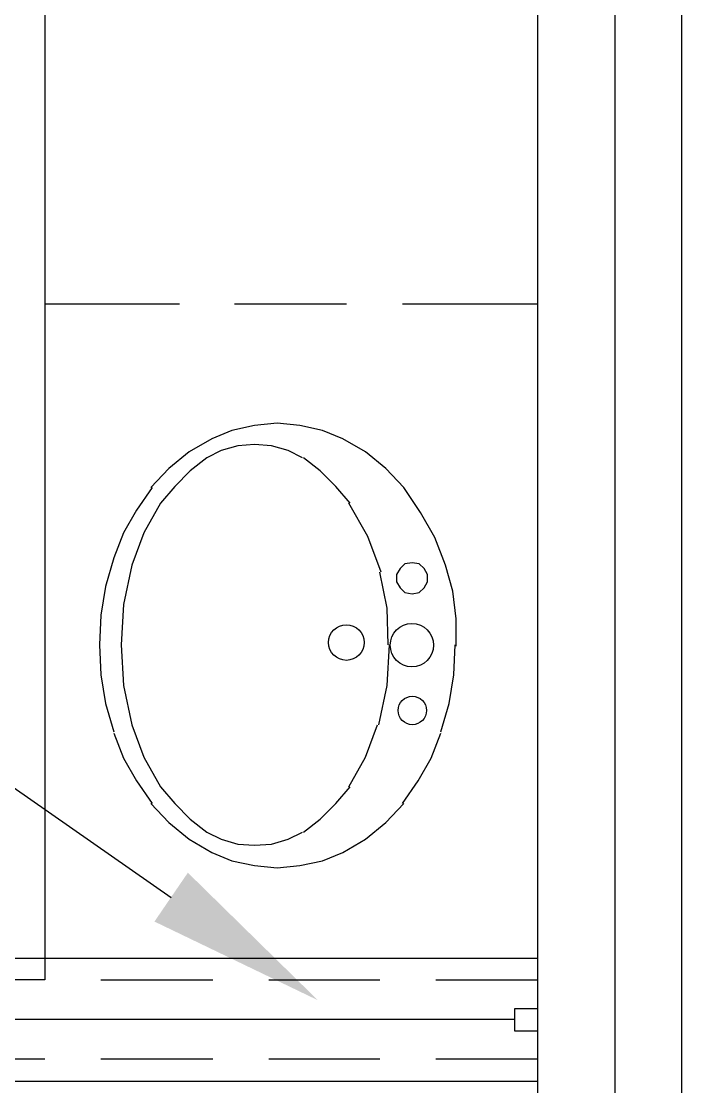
# Model space of a CAD drawing. Header units: inches. Extents: x -167 to 6071, y -6287 to -2731.
# Drawn here: x 1063.87 to 1093.4, y -5935.32 to -5887.66 of the extents above; entities that cross this region are included whole.
import ezdxf

# ---------------------------------------------------------------- set-up
doc = ezdxf.new("R2010")
doc.units = ezdxf.units.IN
doc.header["$LTSCALE"] = 96
doc.header["$MEASUREMENT"] = 0
doc.layers.add('PDF_Geometry', color=7, linetype='Continuous', true_color=0x4a4a4a)
doc.layers.add('PDF_Solid Fills', color=7, linetype='Continuous')

msp = doc.modelspace()

# ---------------------------------------------------------------- linework, layer by layer
at = {"layer": 'PDF_Geometry', "color": 7}
for points in [[(1091.903, -5563.082), (1093.397, -5563.082), (1090.41, -5563.082), (1090.41, -6066.549), (1093.397, -6066.549), (1093.397, -5563.082)], [(1086.943, -5822.069), (1086.943, -5994.069)], [(1070.57, -5926.869), (1061.61, -5920.629)], [(1090.41, -5924.469), (1090.41, -5997.589)]]:
    msp.add_lwpolyline(points, dxfattribs=at)
at = {"layer": 'PDF_Geometry'}
for points in [[(1026.943, -5846.069), (1064.917, -5846.069), (1064.917, -5930.549), (1060.437, -5930.549), (1060.437, -5934.069), (1064.917, -5934.069)], [(1064.917, -5900.309), (1070.943, -5900.309)], [(1073.397, -5900.309), (1078.41, -5900.309)], [(1080.917, -5900.309), (1086.943, -5900.309)], [(1083.317, -5915.615), (1083.317, -5914.389), (1083.157, -5913.162), (1082.837, -5911.989), (1082.357, -5910.762), (1081.717, -5909.642), (1080.97, -5908.522), (1080.17, -5907.669), (1079.263, -5906.922), (1078.25, -5906.335), (1077.343, -5905.962), (1076.33, -5905.749), (1075.317, -5905.642), (1074.303, -5905.749), (1073.29, -5905.962), (1072.383, -5906.335), (1071.37, -5906.922), (1070.463, -5907.669), (1069.663, -5908.522)], [(1076.437, -5907.189), (1075.797, -5906.869), (1075.05, -5906.655), (1074.303, -5906.602), (1073.557, -5906.655), (1072.81, -5906.869), (1072.17, -5907.189), (1071.423, -5907.775), (1070.73, -5908.469), (1070.09, -5909.215), (1069.343, -5910.549), (1068.81, -5911.989), (1068.437, -5913.749), (1068.33, -5915.562), (1068.437, -5917.375), (1068.81, -5919.135), (1069.343, -5920.575), (1070.09, -5921.909), (1070.73, -5922.655), (1071.423, -5923.349), (1072.17, -5923.935), (1072.81, -5924.255), (1073.557, -5924.469), (1074.303, -5924.522), (1075.05, -5924.469), (1075.797, -5924.255), (1076.437, -5923.935)], [(1078.57, -5909.215), (1077.93, -5908.469), (1077.237, -5907.775), (1076.49, -5907.189)], [(1069.717, -5908.522), (1069.023, -5909.535), (1068.437, -5910.549), (1068.01, -5911.669), (1067.637, -5912.949), (1067.423, -5914.229), (1067.37, -5915.562), (1067.423, -5916.895), (1067.637, -5918.175), (1068.01, -5919.455)], [(1079.957, -5912.309), (1079.37, -5910.709), (1078.517, -5909.215)], [(1080.277, -5915.562), (1080.223, -5913.909), (1079.903, -5912.309)], [(1079.85, -5919.135), (1080.223, -5917.375), (1080.33, -5915.562)], [(1082.623, -5919.455), (1082.997, -5918.175), (1083.21, -5916.895), (1083.263, -5915.562)], [(1068.01, -5919.509), (1068.437, -5920.629), (1069.023, -5921.642), (1069.717, -5922.655)], [(1078.517, -5921.909), (1079.263, -5920.575), (1079.797, -5919.135)], [(1080.917, -5922.655), (1081.61, -5921.642), (1082.197, -5920.629), (1082.623, -5919.509)], [(1076.49, -5923.935), (1077.237, -5923.349), (1077.93, -5922.655), (1078.57, -5921.909)], [(1069.663, -5922.655), (1070.463, -5923.509), (1071.37, -5924.255), (1072.383, -5924.842), (1073.29, -5925.215), (1074.303, -5925.429), (1075.317, -5925.535), (1076.33, -5925.429), (1077.343, -5925.215), (1078.25, -5924.842), (1079.263, -5924.255), (1080.17, -5923.509), (1080.97, -5922.655)], [(1086.943, -5929.589), (1059.423, -5929.589), (1059.423, -5935.082), (1086.943, -5935.082)], [(1067.423, -5930.549), (1072.437, -5930.549)], [(1074.943, -5930.549), (1079.903, -5930.549)], [(1082.41, -5930.549), (1086.943, -5930.549)], [(1085.93, -5932.309), (1060.437, -5932.309)], [(1067.423, -5934.069), (1072.437, -5934.069)], [(1074.943, -5934.069), (1079.903, -5934.069)], [(1082.41, -5934.069), (1086.943, -5934.069)]]:
    msp.add_lwpolyline(points, dxfattribs=at)
for points in [[(1081.343, -5911.882), (1081.023, -5911.935), (1080.81, -5912.149), (1080.65, -5912.415), (1080.65, -5912.735), (1080.81, -5913.002), (1081.023, -5913.215), (1081.343, -5913.269), (1081.663, -5913.215), (1081.877, -5913.002), (1082.037, -5912.735), (1082.037, -5912.415), (1081.877, -5912.149), (1081.663, -5911.935)], [(1086.943, -5932.842), (1085.93, -5932.842), (1085.93, -5931.829), (1086.943, -5931.829)]]:
    msp.add_lwpolyline(points, close=True, dxfattribs=at)
for centre, radius in [((1078.404, -5915.453), 0.798), ((1081.335, -5915.571), 0.969), ((1081.355, -5918.492), 0.637)]:
    msp.add_circle(centre, radius, dxfattribs=at)
at = {"layer": 'PDF_Solid Fills', "transparency": 33554559}
msp.add_solid([(1071.317, -5925.749), (1077.13, -5931.455), (1069.823, -5927.935)], dxfattribs=at)

doc.saveas('drawing.dxf')
